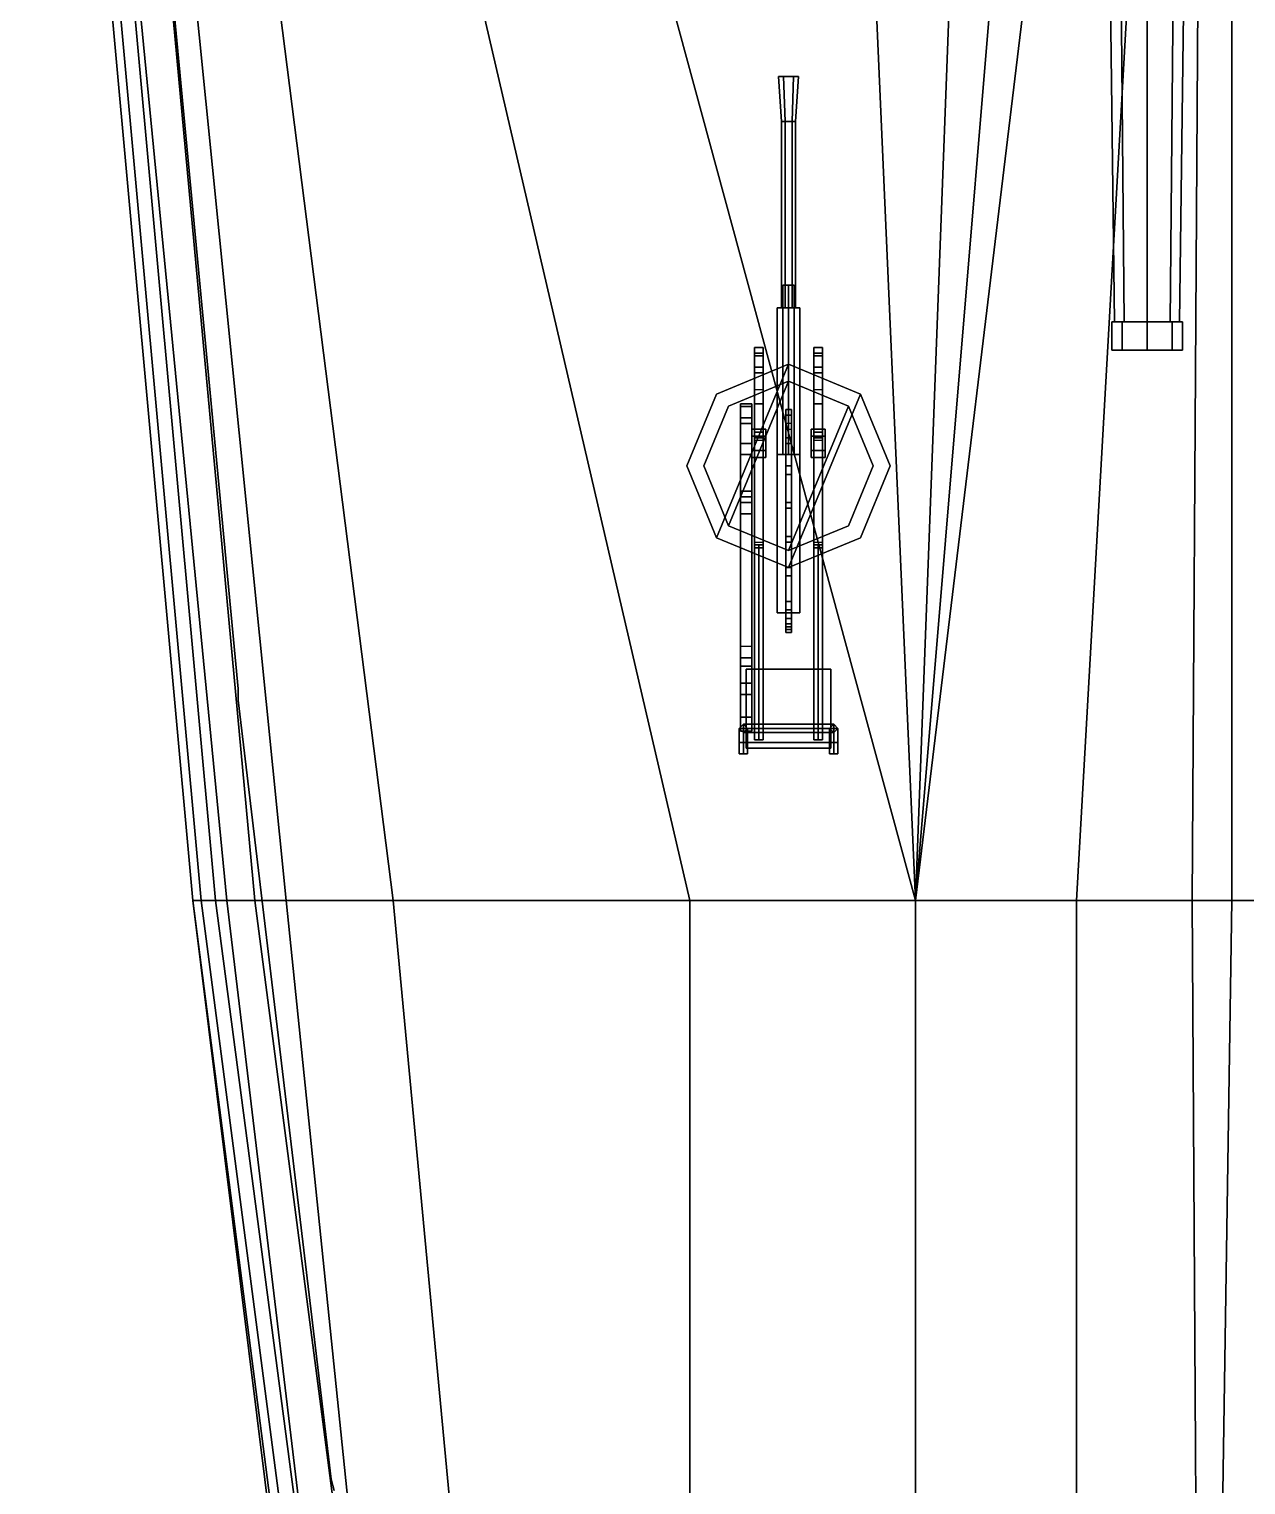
# Model space of a CAD drawing. Header units: millimetres. Extents: x -5 to 5, y -112 to 54.
# Drawn here: x -4.26 to 0.05, y -45.49 to -40.33 of the extents above; entities that cross this region are included whole.
import ezdxf

# ---------------------------------------------------------------- set-up
doc = ezdxf.new("R2010")
doc.units = ezdxf.units.MM
for name, color, linetype in [('gun', 1, 'Continuous'), ('railings', 6, 'Continuous'), ('sleeve', 5, 'Continuous'), ('turret', 2, 'Continuous')]:
    doc.layers.add(name, color=color, linetype=linetype)

msp = doc.modelspace()

# ---------------------------------------------------------------- linework, layer by layer
for points in [[(-4.26, -37.05, 0.74), (-4.26, -37.05, 0.29), (-3.68, -43.42, 0.14), (-3.68, -43.42, 0.74)], [(-4.26, -37.05, 0.29), (-4.18, -37.05, -0.16), (-3.56, -43.42, -0.16), (-3.68, -43.42, 0.14)], [(-4.23, -37.05, 1.22), (-4.26, -37.05, 0.74), (-3.68, -43.42, 0.74), (-3.65, -43.42, 1.22)], [(-4.18, -37.05, 1.84), (-4.23, -37.05, 1.22), (-3.65, -43.42, 1.22), (-3.6, -43.42, 1.84)], [(-4.18, -37.05, -0.16), (-3.99, -37.05, -0.47), (-3.35, -43.42, -0.4), (-3.56, -43.42, -0.16)], [(-4.05, -37.05, 2.82), (-4.18, -37.05, 1.84), (-3.6, -43.42, 1.84), (-3.46, -43.42, 2.86)], [(-3.46, -43.42, 2.86), (3.46, -43.42, 2.86), (4.05, -37.05, 2.82), (-4.05, -37.05, 2.82)], [(-3.99, -37.05, -0.47), (-3.78, -37.05, -0.67), (-2.97, -43.42, -0.59), (-3.35, -43.42, -0.4)], [(-3.78, -37.05, -0.67), (-3.4, -37.05, -0.92), (-1.92, -43.42, -0.92), (-2.97, -43.42, -0.59)], [(-3.4, -37.05, -0.92), (-2.85, -37.05, -1.19), (-1.12, -43.42, -1.19), (-1.92, -43.42, -0.92)], [(-2.85, -37.05, -1.19), (-1.4, -37.05, -1.86), (-1.12, -43.42, -1.19)], [(-1.4, -37.05, -1.86), (-0.88, -37.05, -2.16), (-1.12, -43.42, -1.19)], [(-0.35, -37.05, -2.67), (-0.19, -37.05, -2.95), (-0.55, -43.42, -1.42), (-1.12, -43.42, -1.19)], [(-0.59, -37.05, -2.39), (-0.35, -37.05, -2.67), (-1.12, -43.42, -1.19)], [(-0.88, -37.05, -2.16), (-0.59, -37.05, -2.39), (-1.12, -43.42, -1.19)], [(-0.19, -37.05, -2.95), (-0.1, -37.05, -3.35), (-0.14, -43.42, -1.61), (-0.55, -43.42, -1.42)], [(-0.1, -37.05, -3.35), (0, -37.05, -3.41), (0, -43.42, -1.63), (-0.14, -43.42, -1.61)], [(0.14, -43.42, -1.61), (0, -43.42, -1.63), (0, -37.05, -3.41), (0.1, -37.05, -3.35)], [(-1.8246, -42.1346, 2.98), (-1.57, -41.52, 2.98), (-1.8246, -41.6254, 2.98), (-1.93, -41.88, 2.98)], [(-1.57, -41.52, 2.84), (-1.8246, -41.6254, 2.84), (-1.8246, -41.6254, 2.98), (-1.57, -41.52, 2.98)], [(-1.57, -42.24, 2.98), (-1.3154, -41.6254, 2.98), (-1.57, -41.52, 2.98), (-1.8246, -42.1346, 2.98)], [(-1.3154, -41.6254, 2.84), (-1.57, -41.52, 2.84), (-1.57, -41.52, 2.98), (-1.3154, -41.6254, 2.98)], [(-1.8246, -41.6254, 2.84), (-1.93, -41.88, 2.85), (-1.93, -41.88, 2.98), (-1.8246, -41.6254, 2.98)], [(-1.3154, -42.1346, 2.98), (-1.21, -41.88, 2.98), (-1.3154, -41.6254, 2.98), (-1.57, -42.24, 2.98)], [(-1.21, -41.88, 2.85), (-1.3154, -41.6254, 2.84), (-1.3154, -41.6254, 2.98), (-1.21, -41.88, 2.98)], [(-1.93, -41.88, 2.85), (-1.8246, -42.1346, 2.85), (-1.8246, -42.1346, 2.98), (-1.93, -41.88, 2.98)], [(-1.3154, -42.1346, 2.85), (-1.21, -41.88, 2.85), (-1.21, -41.88, 2.98), (-1.3154, -42.1346, 2.98)], [(-1.8246, -42.1346, 2.85), (-1.57, -42.24, 2.85), (-1.57, -42.24, 2.98), (-1.8246, -42.1346, 2.98)], [(-1.57, -42.24, 2.85), (-1.3154, -42.1346, 2.85), (-1.3154, -42.1346, 2.98), (-1.57, -42.24, 2.98)], [(-3.68, -43.42, 0.74), (-3.68, -43.42, 0.14), (-2.86, -50.02, 0.2), (-2.83, -50.02, 0.74)], [(-3.68, -43.42, 0.14), (-3.56, -43.42, -0.16), (-2.77, -50.02, -0.02), (-2.86, -50.02, 0.2)], [(-3.65, -43.42, 1.22), (-3.68, -43.42, 0.74), (-2.83, -50.02, 0.74), (-2.79, -50.02, 1.22)], [(-3.6, -43.42, 1.84), (-3.65, -43.42, 1.22), (-2.79, -50.02, 1.22), (-2.73, -50.02, 1.84)], [(-3.46, -43.42, 2.86), (-3.6, -43.42, 1.84), (-2.73, -50.02, 1.84), (-2.6, -50.02, 2.91)], [(-3.56, -43.42, -0.16), (-3.35, -43.42, -0.4), (-2.67, -50.02, -0.11), (-2.77, -50.02, -0.02)], [(-2.6, -50.02, 2.91), (2.6, -50.02, 2.91), (3.46, -43.42, 2.86), (-3.46, -43.42, 2.86)], [(-3.35, -43.42, -0.4), (-2.97, -43.42, -0.59), (-2.35, -50.02, -0.24), (-2.67, -50.02, -0.11)], [(-2.97, -43.42, -0.59), (-1.92, -43.42, -0.92), (-1.92, -50.02, -0.31), (-2.35, -50.02, -0.24)], [(-1.92, -43.42, -0.92), (-1.12, -43.42, -1.19), (-1.12, -50.02, -0.4), (-1.92, -50.02, -0.31)], [(-1.12, -43.42, -1.19), (-0.55, -43.42, -1.42), (-0.55, -50.02, -0.48), (-1.12, -50.02, -0.4)], [(-0.55, -43.42, -1.42), (-0.14, -43.42, -1.61), (-0.1, -50.02, -0.58), (-0.55, -50.02, -0.48)], [(-0.1, -50.02, -0.58), (-0.1, -50.02, -0.58), (-0.14, -43.42, -1.61), (0, -43.42, -1.63)], [(0.1, -50.02, -0.58), (-0.1, -50.02, -0.58), (0, -43.42, -1.63), (0.14, -43.42, -1.61)]]:
    msp.add_3dface(points)
at = {"layer": 'gun'}
for points in [[(-0.415, -41.37, 6.6), (-0.3813, -41.37, 6.6813), (-0.4061, -38.63, 6.7061), (-0.45, -38.63, 6.6)], [(-0.3813, -41.37, 6.5187), (-0.415, -41.37, 6.6), (-0.45, -38.63, 6.6), (-0.4061, -38.63, 6.4939)], [(-0.3813, -41.37, 6.6813), (-0.3, -41.37, 6.715), (-0.3, -38.63, 6.75), (-0.4061, -38.63, 6.7061)], [(-0.3, -41.37, 6.485), (-0.3813, -41.37, 6.5187), (-0.4061, -38.63, 6.4939), (-0.3, -38.63, 6.45)], [(-0.3, -41.37, 6.715), (-0.2187, -41.37, 6.6813), (-0.1939, -38.63, 6.7061), (-0.3, -38.63, 6.75)], [(-0.2187, -41.37, 6.5187), (-0.3, -41.37, 6.485), (-0.3, -38.63, 6.45), (-0.1939, -38.63, 6.4939)], [(-0.2187, -41.37, 6.6813), (-0.185, -41.37, 6.6), (-0.15, -38.63, 6.6), (-0.1939, -38.63, 6.7061)], [(-0.185, -41.37, 6.6), (-0.2187, -41.37, 6.5187), (-0.1939, -38.63, 6.4939), (-0.15, -38.63, 6.6)], [(-1.5875, -40.5, 3.5797), (-1.605, -40.5, 3.61), (-1.5875, -40.5, 3.6403), (-1.5525, -40.5, 3.5797)], [(-1.5875, -40.5, 3.6403), (-1.605, -40.5, 3.61), (-1.595, -40.66, 3.61), (-1.5825, -40.66, 3.6317)], [(-1.605, -40.5, 3.61), (-1.5875, -40.5, 3.5797), (-1.5825, -40.66, 3.5883), (-1.595, -40.66, 3.61)], [(-1.5525, -40.5, 3.5797), (-1.5875, -40.5, 3.6403), (-1.5525, -40.5, 3.6403), (-1.535, -40.5, 3.61)], [(-1.5525, -40.5, 3.6403), (-1.5875, -40.5, 3.6403), (-1.5825, -40.66, 3.6317), (-1.5575, -40.66, 3.6317)], [(-1.5875, -40.5, 3.5797), (-1.5525, -40.5, 3.5797), (-1.5575, -40.66, 3.5883), (-1.5825, -40.66, 3.5883)], [(-1.535, -40.5, 3.61), (-1.5525, -40.5, 3.6403), (-1.5575, -40.66, 3.6317), (-1.545, -40.66, 3.61)], [(-1.5525, -40.5, 3.5797), (-1.535, -40.5, 3.61), (-1.545, -40.66, 3.61), (-1.5575, -40.66, 3.5883)], [(-1.5825, -41.32, 3.5883), (-1.595, -41.32, 3.61), (-1.595, -40.66, 3.61), (-1.5825, -40.66, 3.5883)], [(-1.595, -41.32, 3.61), (-1.5825, -41.32, 3.6317), (-1.5825, -40.66, 3.6317), (-1.595, -40.66, 3.61)], [(-1.5575, -41.32, 3.5883), (-1.5825, -41.32, 3.5883), (-1.5825, -40.66, 3.5883), (-1.5575, -40.66, 3.5883)], [(-1.5825, -41.32, 3.6317), (-1.5575, -41.32, 3.6317), (-1.5575, -40.66, 3.6317), (-1.5825, -40.66, 3.6317)], [(-1.545, -41.32, 3.61), (-1.5575, -41.32, 3.5883), (-1.5575, -40.66, 3.5883), (-1.545, -40.66, 3.61)], [(-1.5575, -41.32, 3.6317), (-1.545, -41.32, 3.61), (-1.545, -40.66, 3.61), (-1.5575, -40.66, 3.6317)], [(-0.425, -41.47, 6.6), (-0.3884, -41.47, 6.6884), (-0.3884, -41.37, 6.6884), (-0.425, -41.37, 6.6)], [(-0.3884, -41.47, 6.5116), (-0.425, -41.47, 6.6), (-0.425, -41.37, 6.6), (-0.3884, -41.37, 6.5116)], [(-0.3, -41.37, 6.475), (-0.3884, -41.37, 6.5116), (-0.425, -41.37, 6.6), (-0.2116, -41.37, 6.5116)], [(-0.2116, -41.37, 6.5116), (-0.425, -41.37, 6.6), (-0.3884, -41.37, 6.6884), (-0.175, -41.37, 6.6)], [(-0.3884, -41.47, 6.6884), (-0.3, -41.47, 6.725), (-0.3, -41.37, 6.725), (-0.3884, -41.37, 6.6884)], [(-0.3, -41.47, 6.475), (-0.3884, -41.47, 6.5116), (-0.3884, -41.37, 6.5116), (-0.3, -41.37, 6.475)], [(-0.175, -41.37, 6.6), (-0.3884, -41.37, 6.6884), (-0.3, -41.37, 6.725), (-0.2116, -41.37, 6.6884)], [(-0.3, -41.47, 6.725), (-0.2116, -41.47, 6.6884), (-0.2116, -41.37, 6.6884), (-0.3, -41.37, 6.725)], [(-0.2116, -41.47, 6.5116), (-0.3, -41.47, 6.475), (-0.3, -41.37, 6.475), (-0.2116, -41.37, 6.5116)], [(-0.2116, -41.47, 6.6884), (-0.175, -41.47, 6.6), (-0.175, -41.37, 6.6), (-0.2116, -41.37, 6.6884)], [(-0.175, -41.47, 6.6), (-0.2116, -41.47, 6.5116), (-0.2116, -41.37, 6.5116), (-0.175, -41.37, 6.6)], [(-0.425, -41.47, 6.6), (-0.2116, -41.47, 6.5116), (-0.175, -41.47, 6.6), (-0.3884, -41.47, 6.6884)], [(-0.3884, -41.47, 6.5116), (-0.3, -41.47, 6.475), (-0.2116, -41.47, 6.5116), (-0.425, -41.47, 6.6)], [(-0.3884, -41.47, 6.6884), (-0.175, -41.47, 6.6), (-0.2116, -41.47, 6.6884), (-0.3, -41.47, 6.725)]]:
    msp.add_3dface(points, dxfattribs=at)
at = {"layer": 'railings'}
for points in [[(-3.78, -39.91, 3.67), (-3.78, -39.91, 3.71), (-3.52, -42.67, 3.71), (-3.52, -42.67, 3.67)], [(-3.52, -42.67, 3.67), (-3.52, -42.67, 3.71), (-3.78, -39.91, 3.71), (-3.78, -39.91, 3.67)], [(-3.78, -39.91, 3.26), (-3.78, -39.91, 3.3), (-3.52, -42.67, 3.3), (-3.52, -42.67, 3.26)], [(-3.52, -42.67, 3.26), (-3.52, -42.67, 3.3), (-3.78, -39.91, 3.3), (-3.78, -39.91, 3.26)], [(-3.52, -42.71, 2.85), (-3.52, -42.67, 2.85), (-3.52, -42.67, 3.71), (-3.52, -42.71, 3.71)], [(-3.52, -42.71, 3.71), (-3.52, -42.67, 3.71), (-3.52, -42.67, 2.85), (-3.52, -42.71, 2.85)], [(-3.19, -45.47, 3.75), (-3.19, -45.47, 3.79), (-3.52, -42.71, 3.71), (-3.52, -42.71, 3.67)], [(-3.52, -42.71, 3.67), (-3.52, -42.71, 3.71), (-3.19, -45.47, 3.79), (-3.19, -45.47, 3.75)], [(-3.52, -42.71, 3.26), (-3.52, -42.71, 3.3), (-3.19, -45.47, 3.38), (-3.19, -45.47, 3.34)], [(-3.19, -45.47, 3.34), (-3.19, -45.47, 3.38), (-3.52, -42.71, 3.3), (-3.52, -42.71, 3.26)], [(-3.18, -45.51, 3.79), (-3.19, -45.47, 3.79), (-3.19, -45.47, 2.87), (-3.18, -45.51, 2.87)], [(-3.18, -45.51, 2.87), (-3.19, -45.47, 2.87), (-3.19, -45.47, 3.79), (-3.18, -45.51, 3.79)]]:
    msp.add_3dface(points, dxfattribs=at)
at = {"layer": 'sleeve'}
for points in [[(-1.57, -41.24, 3.57), (-1.55, -41.24, 3.55), (-1.57, -41.24, 3.53), (-1.59, -41.24, 3.55)], [(-1.57, -41.84, 3.53), (-1.59, -41.84, 3.55), (-1.59, -41.24, 3.55), (-1.57, -41.24, 3.53)], [(-1.59, -41.84, 3.55), (-1.57, -41.84, 3.57), (-1.57, -41.24, 3.57), (-1.59, -41.24, 3.55)], [(-1.55, -41.84, 3.55), (-1.57, -41.84, 3.53), (-1.57, -41.24, 3.53), (-1.55, -41.24, 3.55)], [(-1.57, -41.84, 3.57), (-1.55, -41.84, 3.55), (-1.55, -41.24, 3.55), (-1.57, -41.24, 3.57)], [(-1.61, -41.32, 3.61), (-1.53, -41.32, 3.61), (-1.55, -41.32, 3.5754), (-1.59, -41.32, 3.5754)], [(-1.59, -41.32, 3.6446), (-1.55, -41.32, 3.6446), (-1.53, -41.32, 3.61), (-1.61, -41.32, 3.61)], [(-1.59, -41.84, 3.5754), (-1.61, -41.84, 3.61), (-1.61, -41.32, 3.61), (-1.59, -41.32, 3.5754)], [(-1.61, -41.84, 3.61), (-1.59, -41.84, 3.6446), (-1.59, -41.32, 3.6446), (-1.61, -41.32, 3.61)], [(-1.55, -41.84, 3.5754), (-1.59, -41.84, 3.5754), (-1.59, -41.32, 3.5754), (-1.55, -41.32, 3.5754)], [(-1.59, -41.84, 3.6446), (-1.55, -41.84, 3.6446), (-1.55, -41.32, 3.6446), (-1.59, -41.32, 3.6446)], [(-1.53, -41.84, 3.61), (-1.55, -41.84, 3.5754), (-1.55, -41.32, 3.5754), (-1.53, -41.32, 3.61)], [(-1.55, -41.84, 3.6446), (-1.53, -41.84, 3.61), (-1.53, -41.32, 3.61), (-1.55, -41.32, 3.6446)], [(-1.58, -41.7, 4.25), (-1.58, -41.68, 4.27), (-1.58, -41.73, 3.64), (-1.58, -41.75, 3.64)], [(-1.58, -41.73, 3.64), (-1.58, -41.68, 4.27), (-1.56, -41.68, 4.27), (-1.56, -41.73, 3.64)], [(-1.56, -41.78, 4.29), (-1.56, -41.68, 4.27), (-1.58, -41.68, 4.27), (-1.58, -41.78, 4.29)], [(-1.58, -41.68, 4.27), (-1.58, -41.7, 4.25), (-1.58, -41.8, 4.27), (-1.58, -41.78, 4.29)], [(-1.56, -41.75, 3.64), (-1.56, -41.7, 4.25), (-1.58, -41.7, 4.25), (-1.58, -41.75, 3.64)], [(-1.58, -41.8, 4.27), (-1.58, -41.7, 4.25), (-1.56, -41.7, 4.25), (-1.56, -41.8, 4.27)], [(-1.56, -41.73, 3.64), (-1.56, -41.68, 4.27), (-1.56, -41.7, 4.25), (-1.56, -41.75, 3.64)], [(-1.56, -41.8, 4.27), (-1.56, -41.7, 4.25), (-1.56, -41.68, 4.27), (-1.56, -41.78, 4.29)], [(-1.58, -41.78, 4.29), (-1.58, -41.8, 4.27), (-1.58, -41.91, 4.26), (-1.58, -41.88, 4.29)], [(-1.56, -41.88, 4.29), (-1.56, -41.78, 4.29), (-1.58, -41.78, 4.29), (-1.58, -41.88, 4.29)], [(-1.58, -41.91, 4.26), (-1.58, -41.8, 4.27), (-1.56, -41.8, 4.27), (-1.56, -41.91, 4.26)], [(-1.56, -41.91, 4.26), (-1.56, -41.8, 4.27), (-1.56, -41.78, 4.29), (-1.56, -41.88, 4.29)], [(-1.61, -42.4, 3.52), (-1.61, -41.84, 3.52), (-1.53, -41.84, 3.52), (-1.53, -42.4, 3.52)], [(-1.53, -42.4, 3.66), (-1.53, -41.84, 3.66), (-1.61, -41.84, 3.66), (-1.61, -42.4, 3.66)], [(-1.61, -41.84, 3.52), (-1.61, -41.84, 3.66), (-1.53, -41.84, 3.66), (-1.53, -41.84, 3.52)], [(-1.61, -42.4, 3.66), (-1.61, -41.84, 3.66), (-1.61, -41.84, 3.52), (-1.61, -42.4, 3.52)], [(-1.53, -41.84, 3.52), (-1.53, -41.84, 3.66), (-1.53, -42.4, 3.66), (-1.53, -42.4, 3.52)], [(-1.58, -41.88, 4.29), (-1.58, -41.91, 4.26), (-1.58, -42.01, 4.24), (-1.58, -42.03, 4.26)], [(-1.56, -42.03, 4.26), (-1.56, -41.88, 4.29), (-1.58, -41.88, 4.29), (-1.58, -42.03, 4.26)], [(-1.58, -42.01, 4.24), (-1.58, -41.91, 4.26), (-1.56, -41.91, 4.26), (-1.56, -42.01, 4.24)], [(-1.56, -42.01, 4.24), (-1.56, -41.91, 4.26), (-1.56, -41.88, 4.29), (-1.56, -42.03, 4.26)], [(-1.58, -42.13, 4.19), (-1.58, -42.01, 4.24), (-1.56, -42.01, 4.24), (-1.56, -42.13, 4.19)], [(-1.58, -42.03, 4.26), (-1.58, -42.01, 4.24), (-1.58, -42.13, 4.19), (-1.58, -42.15, 4.21)], [(-1.56, -42.15, 4.21), (-1.56, -42.03, 4.26), (-1.58, -42.03, 4.26), (-1.58, -42.15, 4.21)], [(-1.56, -42.13, 4.19), (-1.56, -42.01, 4.24), (-1.56, -42.03, 4.26), (-1.56, -42.15, 4.21)], [(-1.58, -42.15, 4.21), (-1.58, -42.13, 4.19), (-1.58, -42.24, 4.11), (-1.58, -42.27, 4.12)], [(-1.58, -42.24, 4.11), (-1.58, -42.13, 4.19), (-1.56, -42.13, 4.19), (-1.56, -42.24, 4.11)], [(-1.56, -42.24, 4.11), (-1.56, -42.13, 4.19), (-1.56, -42.15, 4.21), (-1.56, -42.27, 4.12)], [(-1.56, -42.27, 4.12), (-1.56, -42.15, 4.21), (-1.58, -42.15, 4.21), (-1.58, -42.27, 4.12)], [(-1.58, -42.27, 4.12), (-1.58, -42.24, 4.11), (-1.58, -42.36, 3.97), (-1.58, -42.39, 3.97)], [(-1.58, -42.36, 3.97), (-1.58, -42.24, 4.11), (-1.56, -42.24, 4.11), (-1.56, -42.36, 3.97)], [(-1.56, -42.39, 3.97), (-1.56, -42.27, 4.12), (-1.58, -42.27, 4.12), (-1.58, -42.39, 3.97)], [(-1.56, -42.36, 3.97), (-1.56, -42.24, 4.11), (-1.56, -42.27, 4.12), (-1.56, -42.39, 3.97)], [(-1.58, -42.39, 3.97), (-1.58, -42.36, 3.97), (-1.58, -42.42, 3.83), (-1.58, -42.45, 3.83)], [(-1.58, -42.42, 3.83), (-1.58, -42.36, 3.97), (-1.56, -42.36, 3.97), (-1.56, -42.42, 3.83)], [(-1.56, -42.45, 3.83), (-1.56, -42.39, 3.97), (-1.58, -42.39, 3.97), (-1.58, -42.45, 3.83)], [(-1.56, -42.42, 3.83), (-1.56, -42.36, 3.97), (-1.56, -42.39, 3.97), (-1.56, -42.45, 3.83)], [(-1.53, -42.4, 3.52), (-1.53, -42.4, 3.66), (-1.61, -42.4, 3.66), (-1.61, -42.4, 3.52)], [(-1.58, -42.45, 3.83), (-1.58, -42.42, 3.83), (-1.58, -42.45, 3.71), (-1.58, -42.47, 3.71)], [(-1.58, -42.45, 3.71), (-1.58, -42.42, 3.83), (-1.56, -42.42, 3.83), (-1.56, -42.45, 3.71)], [(-1.58, -42.46, 3.52), (-1.58, -42.44, 3.52), (-1.56, -42.44, 3.52), (-1.56, -42.46, 3.52)], [(-1.58, -42.47, 3.66), (-1.58, -42.45, 3.66), (-1.58, -42.44, 3.52), (-1.58, -42.46, 3.52)], [(-1.58, -42.44, 3.52), (-1.58, -42.45, 3.66), (-1.56, -42.45, 3.66), (-1.56, -42.44, 3.52)], [(-1.56, -42.45, 3.71), (-1.56, -42.42, 3.83), (-1.56, -42.45, 3.83), (-1.56, -42.47, 3.71)], [(-1.56, -42.44, 3.52), (-1.56, -42.45, 3.66), (-1.56, -42.47, 3.66), (-1.56, -42.46, 3.52)], [(-1.56, -42.47, 3.71), (-1.56, -42.45, 3.83), (-1.58, -42.45, 3.83), (-1.58, -42.47, 3.71)], [(-1.58, -42.45, 3.66), (-1.58, -42.45, 3.71), (-1.56, -42.45, 3.71), (-1.56, -42.45, 3.66)], [(-1.58, -42.47, 3.71), (-1.58, -42.45, 3.71), (-1.58, -42.45, 3.66), (-1.58, -42.47, 3.66)], [(-1.56, -42.46, 3.52), (-1.56, -42.47, 3.66), (-1.58, -42.47, 3.66), (-1.58, -42.46, 3.52)], [(-1.56, -42.47, 3.66), (-1.56, -42.47, 3.71), (-1.58, -42.47, 3.71), (-1.58, -42.47, 3.66)], [(-1.56, -42.45, 3.66), (-1.56, -42.45, 3.71), (-1.56, -42.47, 3.71), (-1.56, -42.47, 3.66)]]:
    msp.add_3dface(points, dxfattribs=at)
at = {"layer": 'turret'}
for points in [[(-1.66, -41.49, 3.48), (-1.66, -41.46, 3.37), (-1.69, -41.46, 3.37), (-1.69, -41.49, 3.48)], [(-1.66, -41.46, 3.3), (-1.66, -41.48, 3.23), (-1.69, -41.48, 3.23), (-1.69, -41.46, 3.3)], [(-1.66, -41.46, 3.37), (-1.66, -41.46, 3.3), (-1.69, -41.46, 3.3), (-1.69, -41.46, 3.37)], [(-1.69, -41.46, 3.3), (-1.69, -41.48, 3.23), (-1.69, -41.76, 3.32), (-1.69, -41.76, 3.52)], [(-1.66, -41.85, 3.62), (-1.66, -41.46, 3.37), (-1.69, -41.46, 3.37), (-1.69, -41.85, 3.62)], [(-1.69, -41.46, 3.37), (-1.69, -41.46, 3.3), (-1.69, -41.76, 3.52), (-1.69, -41.85, 3.62)], [(-1.69, -41.85, 3.62), (-1.69, -41.46, 3.37), (-1.66, -41.46, 3.37), (-1.66, -41.85, 3.62)], [(-1.69, -41.49, 3.48), (-1.69, -41.46, 3.37), (-1.69, -41.85, 3.62), (-1.69, -41.78, 3.69)], [(-1.66, -41.76, 3.32), (-1.66, -41.48, 3.23), (-1.66, -41.46, 3.3), (-1.66, -41.76, 3.52)], [(-1.66, -41.76, 3.52), (-1.66, -41.46, 3.3), (-1.66, -41.46, 3.37), (-1.66, -41.85, 3.62)], [(-1.66, -41.85, 3.62), (-1.66, -41.46, 3.37), (-1.66, -41.49, 3.48), (-1.66, -41.78, 3.69)], [(-1.48, -41.46, 3.37), (-1.48, -41.46, 3.3), (-1.48, -41.76, 3.52), (-1.48, -41.85, 3.62)], [(-1.45, -41.85, 3.62), (-1.45, -41.46, 3.37), (-1.48, -41.46, 3.37), (-1.48, -41.85, 3.62)], [(-1.45, -41.46, 3.37), (-1.45, -41.46, 3.3), (-1.48, -41.46, 3.3), (-1.48, -41.46, 3.37)], [(-1.48, -41.46, 3.3), (-1.48, -41.48, 3.23), (-1.48, -41.76, 3.32), (-1.48, -41.76, 3.52)], [(-1.45, -41.46, 3.3), (-1.45, -41.48, 3.23), (-1.48, -41.48, 3.23), (-1.48, -41.46, 3.3)], [(-1.48, -41.49, 3.48), (-1.48, -41.46, 3.37), (-1.48, -41.85, 3.62), (-1.48, -41.78, 3.69)], [(-1.45, -41.49, 3.48), (-1.45, -41.46, 3.37), (-1.48, -41.46, 3.37), (-1.48, -41.49, 3.48)], [(-1.48, -41.85, 3.62), (-1.48, -41.46, 3.37), (-1.45, -41.46, 3.37), (-1.45, -41.85, 3.62)], [(-1.45, -41.76, 3.52), (-1.45, -41.46, 3.3), (-1.45, -41.46, 3.37), (-1.45, -41.85, 3.62)], [(-1.45, -41.76, 3.32), (-1.45, -41.48, 3.23), (-1.45, -41.46, 3.3), (-1.45, -41.76, 3.52)], [(-1.45, -41.85, 3.62), (-1.45, -41.46, 3.37), (-1.45, -41.49, 3.48), (-1.45, -41.78, 3.69)], [(-1.69, -41.48, 3.23), (-1.69, -41.53, 3.14), (-1.69, -41.78, 3.28), (-1.69, -41.76, 3.32)], [(-1.66, -41.48, 3.23), (-1.66, -41.53, 3.14), (-1.69, -41.53, 3.14), (-1.69, -41.48, 3.23)], [(-1.66, -41.55, 3.57), (-1.66, -41.49, 3.48), (-1.69, -41.49, 3.48), (-1.69, -41.55, 3.57)], [(-1.69, -41.55, 3.57), (-1.69, -41.49, 3.48), (-1.69, -41.78, 3.69), (-1.69, -41.66, 3.66)], [(-1.66, -41.78, 3.28), (-1.66, -41.53, 3.14), (-1.66, -41.48, 3.23), (-1.66, -41.76, 3.32)], [(-1.66, -41.78, 3.69), (-1.66, -41.49, 3.48), (-1.66, -41.55, 3.57), (-1.66, -41.66, 3.66)], [(-1.45, -41.48, 3.23), (-1.45, -41.53, 3.14), (-1.48, -41.53, 3.14), (-1.48, -41.48, 3.23)], [(-1.48, -41.48, 3.23), (-1.48, -41.53, 3.14), (-1.48, -41.78, 3.28), (-1.48, -41.76, 3.32)], [(-1.45, -41.55, 3.57), (-1.45, -41.49, 3.48), (-1.48, -41.49, 3.48), (-1.48, -41.55, 3.57)], [(-1.48, -41.55, 3.57), (-1.48, -41.49, 3.48), (-1.48, -41.78, 3.69), (-1.48, -41.66, 3.66)], [(-1.45, -41.78, 3.28), (-1.45, -41.53, 3.14), (-1.45, -41.48, 3.23), (-1.45, -41.76, 3.32)], [(-1.45, -41.78, 3.69), (-1.45, -41.49, 3.48), (-1.45, -41.55, 3.57), (-1.45, -41.66, 3.66)], [(-1.66, -41.53, 3.14), (-1.66, -41.61, 3.05), (-1.69, -41.61, 3.05), (-1.69, -41.53, 3.14)], [(-1.69, -41.53, 3.14), (-1.69, -41.61, 3.05), (-1.69, -42.12, 3.05), (-1.69, -41.78, 3.28)], [(-1.66, -41.66, 3.66), (-1.66, -41.55, 3.57), (-1.69, -41.55, 3.57), (-1.69, -41.66, 3.66)], [(-1.66, -42.12, 3.05), (-1.66, -41.61, 3.05), (-1.66, -41.53, 3.14), (-1.66, -41.78, 3.28)], [(-1.48, -41.53, 3.14), (-1.48, -41.61, 3.05), (-1.48, -42.12, 3.05), (-1.48, -41.78, 3.28)], [(-1.45, -41.53, 3.14), (-1.45, -41.61, 3.05), (-1.48, -41.61, 3.05), (-1.48, -41.53, 3.14)], [(-1.45, -41.66, 3.66), (-1.45, -41.55, 3.57), (-1.48, -41.55, 3.57), (-1.48, -41.66, 3.66)], [(-1.45, -42.12, 3.05), (-1.45, -41.61, 3.05), (-1.45, -41.53, 3.14), (-1.45, -41.78, 3.28)], [(-1.7821, -42.0921, 3.05), (-1.57, -41.58, 3.05), (-1.7821, -41.6679, 3.05), (-1.87, -41.88, 3.05)], [(-1.57, -42.18, 3.05), (-1.3579, -41.6679, 3.05), (-1.57, -41.58, 3.05), (-1.7821, -42.0921, 3.05)], [(-1.57, -41.58, 2.98), (-1.7821, -41.6679, 2.98), (-1.7821, -41.6679, 3.05), (-1.57, -41.58, 3.05)], [(-1.3579, -41.6679, 2.98), (-1.57, -41.58, 2.98), (-1.57, -41.58, 3.05), (-1.3579, -41.6679, 3.05)], [(-1.7821, -41.6679, 2.98), (-1.87, -41.88, 2.98), (-1.87, -41.88, 3.05), (-1.7821, -41.6679, 3.05)], [(-1.74, -41.66, 3.93), (-1.74, -41.67, 3.88), (-1.74, -42.65, 4.17), (-1.74, -42.69, 4.22)], [(-1.7, -41.66, 3.93), (-1.7, -41.67, 3.88), (-1.74, -41.67, 3.88), (-1.74, -41.66, 3.93)], [(-1.7, -42.69, 4.22), (-1.7, -41.66, 3.93), (-1.74, -41.66, 3.93), (-1.74, -42.69, 4.22)], [(-1.74, -42.65, 4.17), (-1.74, -41.67, 3.88), (-1.7, -41.67, 3.88), (-1.7, -42.65, 4.17)], [(-1.7, -42.65, 4.17), (-1.7, -41.67, 3.88), (-1.7, -41.66, 3.93), (-1.7, -42.69, 4.22)], [(-1.69, -41.66, 3.66), (-1.69, -41.78, 3.69), (-1.66, -41.78, 3.69), (-1.66, -41.66, 3.66)], [(-1.3579, -42.0921, 3.05), (-1.27, -41.88, 3.05), (-1.3579, -41.6679, 3.05), (-1.57, -42.18, 3.05)], [(-1.48, -41.66, 3.66), (-1.48, -41.78, 3.69), (-1.45, -41.78, 3.69), (-1.45, -41.66, 3.66)], [(-1.27, -41.88, 2.98), (-1.3579, -41.6679, 2.98), (-1.3579, -41.6679, 3.05), (-1.27, -41.88, 3.05)], [(-1.74, -42.56, 3.89), (-1.74, -41.71, 3.7), (-1.74, -41.73, 3.68), (-1.74, -42.52, 3.85)], [(-1.74, -41.73, 3.68), (-1.74, -41.71, 3.7), (-1.7, -41.71, 3.7), (-1.7, -41.73, 3.68)], [(-1.7, -42.56, 3.89), (-1.7, -41.71, 3.7), (-1.74, -41.71, 3.7), (-1.74, -42.56, 3.89)], [(-1.7, -41.73, 3.68), (-1.7, -41.71, 3.7), (-1.7, -42.56, 3.89), (-1.7, -42.52, 3.85)], [(-1.74, -42.52, 3.85), (-1.74, -41.73, 3.68), (-1.7, -41.73, 3.68), (-1.7, -42.52, 3.85)], [(-1.65, -41.75, 3.63), (-1.65, -41.775, 3.5867), (-1.7, -41.775, 3.5867), (-1.7, -41.75, 3.63)], [(-1.65, -41.775, 3.6733), (-1.65, -41.75, 3.63), (-1.7, -41.75, 3.63), (-1.7, -41.775, 3.6733)], [(-1.7, -41.775, 3.5867), (-1.7, -41.825, 3.5867), (-1.7, -41.85, 3.63), (-1.7, -41.75, 3.63)], [(-1.7, -41.75, 3.63), (-1.7, -41.85, 3.63), (-1.7, -41.825, 3.6733), (-1.7, -41.775, 3.6733)], [(-1.65, -41.775, 3.5867), (-1.65, -41.825, 3.5867), (-1.7, -41.825, 3.5867), (-1.7, -41.775, 3.5867)], [(-1.65, -41.825, 3.6733), (-1.65, -41.775, 3.6733), (-1.7, -41.775, 3.6733), (-1.7, -41.825, 3.6733)], [(-1.69, -41.76, 3.32), (-1.69, -41.78, 3.28), (-1.66, -41.78, 3.28), (-1.66, -41.76, 3.32)], [(-1.69, -41.76, 3.52), (-1.69, -41.76, 3.32), (-1.66, -41.76, 3.32), (-1.66, -41.76, 3.52)], [(-1.69, -41.85, 3.62), (-1.69, -41.76, 3.52), (-1.66, -41.76, 3.52), (-1.66, -41.85, 3.62)], [(-1.65, -41.775, 3.6733), (-1.65, -41.825, 3.6733), (-1.65, -41.85, 3.63), (-1.65, -41.75, 3.63)], [(-1.65, -41.75, 3.63), (-1.65, -41.85, 3.63), (-1.65, -41.825, 3.5867), (-1.65, -41.775, 3.5867)], [(-1.49, -41.75, 3.63), (-1.49, -41.85, 3.63), (-1.49, -41.825, 3.6733), (-1.49, -41.775, 3.6733)], [(-1.49, -41.775, 3.5867), (-1.49, -41.825, 3.5867), (-1.49, -41.85, 3.63), (-1.49, -41.75, 3.63)], [(-1.49, -41.775, 3.5867), (-1.49, -41.75, 3.63), (-1.44, -41.75, 3.63), (-1.44, -41.775, 3.5867)], [(-1.49, -41.75, 3.63), (-1.49, -41.775, 3.6733), (-1.44, -41.775, 3.6733), (-1.44, -41.75, 3.63)], [(-1.49, -41.825, 3.5867), (-1.49, -41.775, 3.5867), (-1.44, -41.775, 3.5867), (-1.44, -41.825, 3.5867)], [(-1.49, -41.775, 3.6733), (-1.49, -41.825, 3.6733), (-1.44, -41.825, 3.6733), (-1.44, -41.775, 3.6733)], [(-1.48, -41.85, 3.62), (-1.48, -41.76, 3.52), (-1.45, -41.76, 3.52), (-1.45, -41.85, 3.62)], [(-1.48, -41.76, 3.52), (-1.48, -41.76, 3.32), (-1.45, -41.76, 3.32), (-1.45, -41.76, 3.52)], [(-1.48, -41.76, 3.32), (-1.48, -41.78, 3.28), (-1.45, -41.78, 3.28), (-1.45, -41.76, 3.32)], [(-1.44, -41.75, 3.63), (-1.44, -41.85, 3.63), (-1.44, -41.825, 3.5867), (-1.44, -41.775, 3.5867)], [(-1.44, -41.775, 3.6733), (-1.44, -41.825, 3.6733), (-1.44, -41.85, 3.63), (-1.44, -41.75, 3.63)], [(-1.74, -41.84, 3.26), (-1.74, -41.8, 3.18), (-1.74, -41.97, 3.17), (-1.74, -41.99, 3.19)], [(-1.7, -41.84, 3.26), (-1.7, -41.8, 3.18), (-1.74, -41.8, 3.18), (-1.74, -41.84, 3.26)], [(-1.7, -41.8, 3.18), (-1.7, -41.8, 3.05), (-1.74, -41.8, 3.05), (-1.74, -41.8, 3.18)], [(-1.74, -41.8, 3.18), (-1.74, -41.8, 3.05), (-1.74, -41.97, 3.05), (-1.74, -41.97, 3.17)], [(-1.7, -41.97, 3.17), (-1.7, -41.8, 3.18), (-1.7, -41.84, 3.26), (-1.7, -41.99, 3.19)], [(-1.7, -41.97, 3.05), (-1.7, -41.8, 3.05), (-1.7, -41.8, 3.18), (-1.7, -41.97, 3.17)], [(-1.65, -41.825, 3.5867), (-1.65, -41.85, 3.63), (-1.7, -41.85, 3.63), (-1.7, -41.825, 3.5867)], [(-1.65, -41.85, 3.63), (-1.65, -41.825, 3.6733), (-1.7, -41.825, 3.6733), (-1.7, -41.85, 3.63)], [(-1.69, -41.78, 3.69), (-1.69, -41.85, 3.62), (-1.66, -41.85, 3.62), (-1.66, -41.78, 3.69)], [(-1.69, -41.79, 3.27), (-1.69, -42.12, 3.05), (-1.69, -42.15, 3.05), (-1.69, -42.17, 3.27)], [(-1.66, -42.17, 3.27), (-1.66, -41.79, 3.27), (-1.69, -41.79, 3.27), (-1.69, -42.17, 3.27)], [(-1.66, -42.15, 3.05), (-1.66, -42.12, 3.05), (-1.66, -41.79, 3.27), (-1.66, -42.17, 3.27)], [(-1.49, -41.85, 3.63), (-1.49, -41.825, 3.5867), (-1.44, -41.825, 3.5867), (-1.44, -41.85, 3.63)], [(-1.49, -41.825, 3.6733), (-1.49, -41.85, 3.63), (-1.44, -41.85, 3.63), (-1.44, -41.825, 3.6733)], [(-1.48, -41.78, 3.69), (-1.48, -41.85, 3.62), (-1.45, -41.85, 3.62), (-1.45, -41.78, 3.69)], [(-1.48, -41.79, 3.27), (-1.48, -42.12, 3.05), (-1.48, -42.15, 3.05), (-1.48, -42.17, 3.27)], [(-1.45, -42.17, 3.27), (-1.45, -41.79, 3.27), (-1.48, -41.79, 3.27), (-1.48, -42.17, 3.27)], [(-1.45, -42.15, 3.05), (-1.45, -42.12, 3.05), (-1.45, -41.79, 3.27), (-1.45, -42.17, 3.27)], [(-1.74, -42.01, 3.35), (-1.74, -41.84, 3.26), (-1.74, -41.99, 3.19), (-1.74, -42.05, 3.26)], [(-1.7, -42.01, 3.35), (-1.7, -41.84, 3.26), (-1.74, -41.84, 3.26), (-1.74, -42.01, 3.35)], [(-1.7, -41.99, 3.19), (-1.7, -41.84, 3.26), (-1.7, -42.01, 3.35), (-1.7, -42.05, 3.26)], [(-1.87, -41.88, 2.98), (-1.7821, -42.0921, 2.98), (-1.7821, -42.0921, 3.05), (-1.87, -41.88, 3.05)], [(-1.3579, -42.0921, 2.98), (-1.27, -41.88, 2.98), (-1.27, -41.88, 3.05), (-1.3579, -42.0921, 3.05)], [(-1.74, -41.99, 3.19), (-1.74, -41.97, 3.17), (-1.7, -41.97, 3.17), (-1.7, -41.99, 3.19)], [(-1.74, -41.97, 3.17), (-1.74, -41.97, 3.05), (-1.7, -41.97, 3.05), (-1.7, -41.97, 3.17)], [(-1.74, -42.05, 3.26), (-1.74, -41.99, 3.19), (-1.7, -41.99, 3.19), (-1.7, -42.05, 3.26)], [(-1.74, -42.56, 3.89), (-1.74, -42.01, 3.35), (-1.74, -42.05, 3.26), (-1.74, -42.59, 3.85)], [(-1.7, -42.56, 3.89), (-1.7, -42.01, 3.35), (-1.74, -42.01, 3.35), (-1.74, -42.56, 3.89)], [(-1.7, -42.05, 3.26), (-1.7, -42.01, 3.35), (-1.7, -42.56, 3.89), (-1.7, -42.59, 3.85)], [(-1.74, -42.59, 3.85), (-1.74, -42.05, 3.26), (-1.7, -42.05, 3.26), (-1.7, -42.59, 3.85)], [(-1.7821, -42.0921, 2.98), (-1.57, -42.18, 2.98), (-1.57, -42.18, 3.05), (-1.7821, -42.0921, 3.05)], [(-1.57, -42.18, 2.98), (-1.3579, -42.0921, 2.98), (-1.3579, -42.0921, 3.05), (-1.57, -42.18, 3.05)], [(-1.69, -42.17, 3.27), (-1.69, -42.15, 3.05), (-1.66, -42.15, 3.05), (-1.66, -42.17, 3.27)], [(-1.675, -42.85, 3.225), (-1.69, -42.85, 3.24), (-1.69, -42.16, 3.24), (-1.675, -42.16, 3.225)], [(-1.69, -42.85, 3.24), (-1.675, -42.85, 3.255), (-1.675, -42.16, 3.255), (-1.69, -42.16, 3.24)], [(-1.66, -42.85, 3.24), (-1.675, -42.85, 3.225), (-1.675, -42.16, 3.225), (-1.66, -42.16, 3.24)], [(-1.675, -42.85, 3.255), (-1.66, -42.85, 3.24), (-1.66, -42.16, 3.24), (-1.675, -42.16, 3.255)], [(-1.48, -42.17, 3.27), (-1.48, -42.15, 3.05), (-1.45, -42.15, 3.05), (-1.45, -42.17, 3.27)], [(-1.465, -42.85, 3.225), (-1.48, -42.85, 3.24), (-1.48, -42.16, 3.24), (-1.465, -42.16, 3.225)], [(-1.48, -42.85, 3.24), (-1.465, -42.85, 3.255), (-1.465, -42.16, 3.255), (-1.48, -42.16, 3.24)], [(-1.45, -42.85, 3.24), (-1.465, -42.85, 3.225), (-1.465, -42.16, 3.225), (-1.45, -42.16, 3.24)], [(-1.465, -42.85, 3.255), (-1.45, -42.85, 3.24), (-1.45, -42.16, 3.24), (-1.465, -42.16, 3.255)], [(-1.74, -42.82, 3.89), (-1.74, -42.56, 3.89), (-1.74, -42.59, 3.85), (-1.74, -42.81, 3.85)], [(-1.7, -42.82, 3.89), (-1.7, -42.56, 3.89), (-1.74, -42.56, 3.89), (-1.74, -42.82, 3.89)], [(-1.74, -42.81, 3.85), (-1.74, -42.59, 3.85), (-1.7, -42.59, 3.85), (-1.7, -42.81, 3.85)], [(-1.72, -42.88, 3.29), (-1.72, -42.6, 3.29), (-1.72, -42.6, 3.27), (-1.72, -42.88, 3.27)], [(-1.72, -42.88, 3.27), (-1.72, -42.6, 3.27), (-1.42, -42.6, 3.27), (-1.42, -42.88, 3.27)], [(-1.42, -42.6, 3.29), (-1.72, -42.6, 3.29), (-1.72, -42.88, 3.29), (-1.42, -42.88, 3.29)], [(-1.42, -42.6, 3.27), (-1.72, -42.6, 3.27), (-1.72, -42.6, 3.29), (-1.42, -42.6, 3.29)], [(-1.7, -42.59, 3.85), (-1.7, -42.56, 3.89), (-1.7, -42.82, 3.89), (-1.7, -42.81, 3.85)], [(-1.42, -42.88, 3.27), (-1.42, -42.6, 3.27), (-1.42, -42.6, 3.29), (-1.42, -42.88, 3.29)], [(-1.74, -42.69, 4.22), (-1.74, -42.65, 4.17), (-1.74, -42.77, 3.93), (-1.74, -42.82, 3.94)], [(-1.74, -42.77, 3.93), (-1.74, -42.65, 4.17), (-1.7, -42.65, 4.17), (-1.7, -42.77, 3.93)], [(-1.7, -42.77, 3.93), (-1.7, -42.65, 4.17), (-1.7, -42.69, 4.22), (-1.7, -42.82, 3.94)], [(-1.7, -42.82, 3.94), (-1.7, -42.69, 4.22), (-1.74, -42.69, 4.22), (-1.74, -42.82, 3.94)], [(-1.73, -42.795, 3.53), (-1.745, -42.81, 3.53), (-1.745, -42.86, 3.58), (-1.73, -42.86, 3.595)], [(-1.73, -42.795, 3.24), (-1.745, -42.81, 3.225), (-1.745, -42.81, 3.53), (-1.73, -42.795, 3.53)], [(-1.745, -42.81, 3.225), (-1.73, -42.795, 3.24), (-1.41, -42.795, 3.24), (-1.395, -42.81, 3.225)], [(-1.74, -42.82, 3.94), (-1.74, -42.77, 3.93), (-1.74, -42.77, 3.89), (-1.74, -42.82, 3.89)], [(-1.74, -42.77, 3.89), (-1.74, -42.77, 3.93), (-1.7, -42.77, 3.93), (-1.7, -42.77, 3.89)], [(-1.715, -42.81, 3.53), (-1.73, -42.795, 3.53), (-1.73, -42.86, 3.595), (-1.715, -42.86, 3.58)], [(-1.715, -42.81, 3.255), (-1.73, -42.795, 3.24), (-1.73, -42.795, 3.53), (-1.715, -42.81, 3.53)], [(-1.73, -42.795, 3.24), (-1.715, -42.81, 3.255), (-1.425, -42.81, 3.255), (-1.41, -42.795, 3.24)], [(-1.7, -42.77, 3.89), (-1.7, -42.77, 3.93), (-1.7, -42.82, 3.94), (-1.7, -42.82, 3.89)], [(-1.41, -42.795, 3.53), (-1.425, -42.81, 3.53), (-1.425, -42.86, 3.58), (-1.41, -42.86, 3.595)], [(-1.41, -42.795, 3.24), (-1.425, -42.81, 3.255), (-1.425, -42.81, 3.53), (-1.41, -42.795, 3.53)], [(-1.395, -42.81, 3.53), (-1.41, -42.795, 3.53), (-1.41, -42.86, 3.595), (-1.395, -42.86, 3.58)], [(-1.395, -42.81, 3.225), (-1.41, -42.795, 3.24), (-1.41, -42.795, 3.53), (-1.395, -42.81, 3.53)], [(-1.745, -42.81, 3.53), (-1.73, -42.825, 3.53), (-1.73, -42.86, 3.565), (-1.745, -42.86, 3.58)], [(-1.745, -42.81, 3.225), (-1.73, -42.825, 3.24), (-1.73, -42.825, 3.53), (-1.745, -42.81, 3.53)], [(-1.73, -42.825, 3.24), (-1.745, -42.81, 3.225), (-1.395, -42.81, 3.225), (-1.41, -42.825, 3.24)], [(-1.7, -42.81, 3.85), (-1.7, -42.82, 3.89), (-1.74, -42.82, 3.89), (-1.74, -42.81, 3.85)], [(-1.7, -42.82, 3.89), (-1.7, -42.82, 3.94), (-1.74, -42.82, 3.94), (-1.74, -42.82, 3.89)], [(-1.73, -42.825, 3.53), (-1.715, -42.81, 3.53), (-1.715, -42.86, 3.58), (-1.73, -42.86, 3.565)], [(-1.73, -42.825, 3.24), (-1.715, -42.81, 3.255), (-1.715, -42.81, 3.53), (-1.73, -42.825, 3.53)], [(-1.715, -42.81, 3.255), (-1.73, -42.825, 3.24), (-1.41, -42.825, 3.24), (-1.425, -42.81, 3.255)], [(-1.66, -42.85, 3.24), (-1.675, -42.85, 3.255), (-1.69, -42.85, 3.24), (-1.675, -42.85, 3.225)], [(-1.45, -42.85, 3.24), (-1.465, -42.85, 3.255), (-1.48, -42.85, 3.24), (-1.465, -42.85, 3.225)], [(-1.425, -42.81, 3.53), (-1.41, -42.825, 3.53), (-1.41, -42.86, 3.565), (-1.425, -42.86, 3.58)], [(-1.425, -42.81, 3.255), (-1.41, -42.825, 3.24), (-1.41, -42.825, 3.53), (-1.425, -42.81, 3.53)], [(-1.41, -42.825, 3.53), (-1.395, -42.81, 3.53), (-1.395, -42.86, 3.58), (-1.41, -42.86, 3.565)], [(-1.41, -42.825, 3.24), (-1.395, -42.81, 3.225), (-1.395, -42.81, 3.53), (-1.41, -42.825, 3.53)], [(-1.73, -42.86, 3.595), (-1.745, -42.86, 3.58), (-1.745, -42.9, 3.58), (-1.73, -42.9, 3.595)], [(-1.745, -42.86, 3.58), (-1.73, -42.86, 3.565), (-1.73, -42.9, 3.565), (-1.745, -42.9, 3.58)], [(-1.715, -42.9, 3.58), (-1.73, -42.9, 3.595), (-1.745, -42.9, 3.58), (-1.73, -42.9, 3.565)], [(-1.715, -42.86, 3.58), (-1.73, -42.86, 3.595), (-1.73, -42.9, 3.595), (-1.715, -42.9, 3.58)], [(-1.73, -42.86, 3.565), (-1.715, -42.86, 3.58), (-1.715, -42.9, 3.58), (-1.73, -42.9, 3.565)], [(-1.72, -42.88, 3.42), (-1.72, -42.88, 3.58), (-1.72, -42.86, 3.58), (-1.72, -42.86, 3.42)], [(-1.42, -42.86, 3.58), (-1.72, -42.86, 3.58), (-1.72, -42.88, 3.58), (-1.42, -42.88, 3.58)], [(-1.42, -42.88, 3.42), (-1.72, -42.88, 3.42), (-1.72, -42.86, 3.42), (-1.42, -42.86, 3.42)], [(-1.72, -42.86, 3.42), (-1.72, -42.86, 3.58), (-1.42, -42.86, 3.58), (-1.42, -42.86, 3.42)], [(-1.42, -42.88, 3.29), (-1.72, -42.88, 3.29), (-1.72, -42.88, 3.27), (-1.42, -42.88, 3.27)], [(-1.42, -42.88, 3.58), (-1.72, -42.88, 3.58), (-1.72, -42.88, 3.42), (-1.42, -42.88, 3.42)], [(-1.41, -42.86, 3.595), (-1.425, -42.86, 3.58), (-1.425, -42.9, 3.58), (-1.41, -42.9, 3.595)], [(-1.425, -42.86, 3.58), (-1.41, -42.86, 3.565), (-1.41, -42.9, 3.565), (-1.425, -42.9, 3.58)], [(-1.395, -42.9, 3.58), (-1.41, -42.9, 3.595), (-1.425, -42.9, 3.58), (-1.41, -42.9, 3.565)], [(-1.42, -42.86, 3.42), (-1.42, -42.86, 3.58), (-1.42, -42.88, 3.58), (-1.42, -42.88, 3.42)], [(-1.395, -42.86, 3.58), (-1.41, -42.86, 3.595), (-1.41, -42.9, 3.595), (-1.395, -42.9, 3.58)], [(-1.41, -42.86, 3.565), (-1.395, -42.86, 3.58), (-1.395, -42.9, 3.58), (-1.41, -42.9, 3.565)]]:
    msp.add_3dface(points, dxfattribs=at)

doc.saveas('drawing.dxf')
